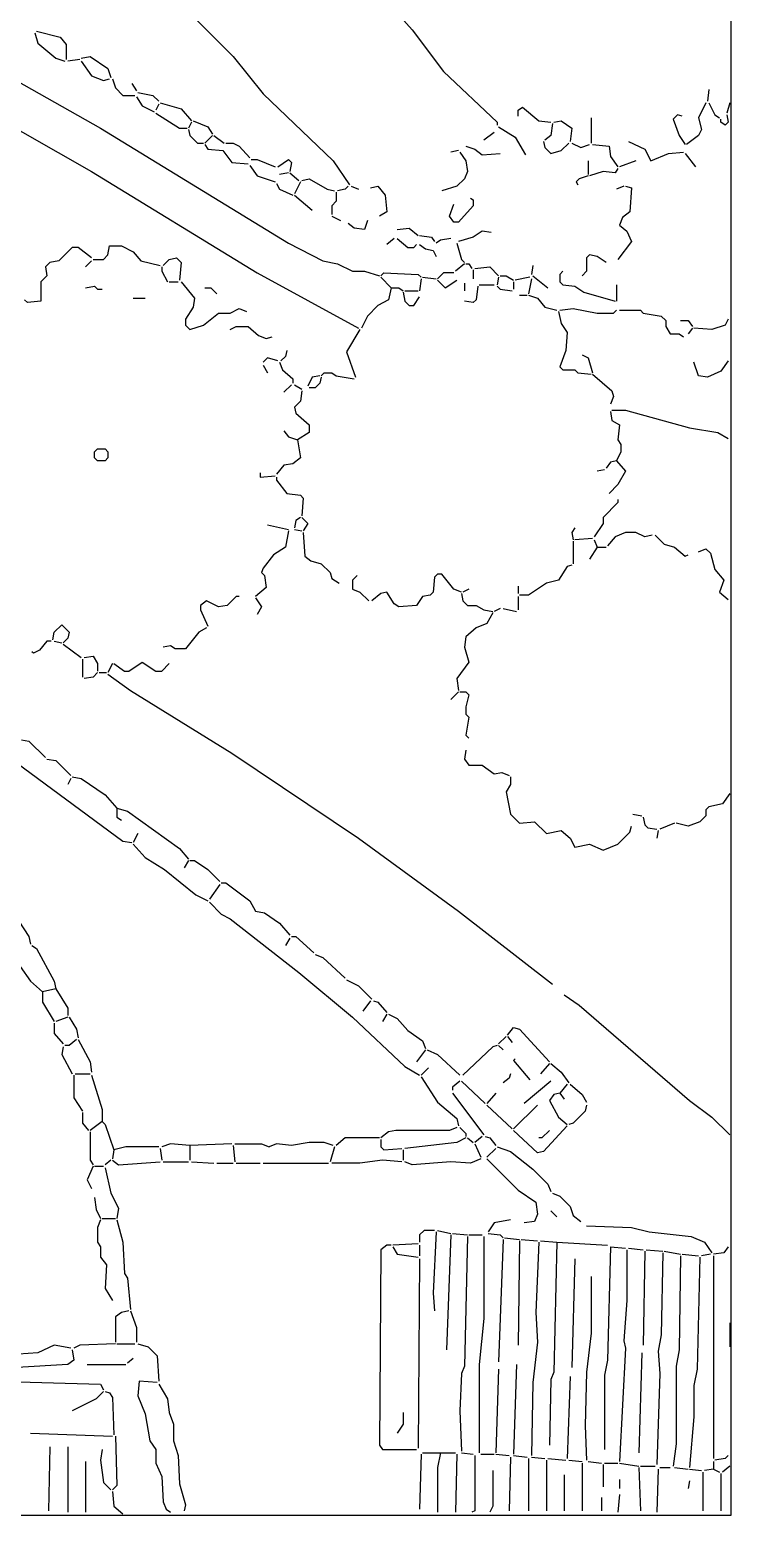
# Model space of a CAD drawing. Header units: millimetres. Extents: x 0 to 150953, y 0 to 85148.
# Drawn here: x 136776 to 150953, y 0 to 30010 of the extents above; entities that cross this region are included whole.
import ezdxf

# ---------------------------------------------------------------- set-up
doc = ezdxf.new("R2010")
doc.units = ezdxf.units.MM
doc.layers.add('ANNOTATION', color=3, linetype='Continuous')
doc.layers.add('LINEWORK', color=7, linetype='Continuous')

msp = doc.modelspace()

# ---------------------------------------------------------------- linework, layer by layer
at = {"layer": 'ANNOTATION'}
msp.add_lwpolyline([(0, 0), (150953, 0), (150953, 85148), (0, 85148)], close=True, dxfattribs=at)
at = {"layer": 'LINEWORK'}
for points in [[(138117, 36488), (138328, 36337), (138931, 35493), (139383, 34981), (141552, 32812), (143059, 31486), (143993, 30582), (144505, 30010), (145138, 29166), (146222, 28142), (146222, 28081)], [(136972, 33023), (137123, 32812), (138057, 32089), (139955, 30401), (140889, 29467), (141492, 28714), (142908, 27358), (143239, 26876)], [(128807, 32420), (128867, 32360), (130072, 31938), (130193, 31938), (130253, 31878), (130434, 31848), (132182, 31125), (132272, 31125), (133387, 30582), (133477, 30582), (133959, 30311), (134050, 30311), (134140, 30221), (134502, 30040), (134592, 30040), (135014, 29769), (135104, 29769), (138208, 28021), (142004, 25701), (142697, 25340), (142998, 25279), (143300, 25129), (143541, 25129), (143842, 25038)], [(136882, 29949), (136942, 29739), (137304, 29437), (137484, 29377)], [(136912, 29980), (137394, 29859), (137515, 29708), (137515, 29407)], [(137816, 29437), (137997, 29467), (138358, 29226), (138418, 29046)], [(137786, 29407), (137545, 29377)], [(137816, 29377), (138027, 29076), (138268, 28985), (138388, 29015)], [(138449, 29015), (138509, 28835), (138660, 28684), (138901, 28684)], [(138840, 28925), (138931, 28774)], [(138931, 28654), (139051, 28473), (139292, 28353)], [(138961, 28744), (139262, 28684), (139383, 28563)], [(139413, 28533), (139835, 28413), (140046, 28172)], [(150440, 28533), (150290, 28232), (150350, 27991), (150290, 27871), (150049, 27690)], [(150501, 28805), (150471, 28563)], [(150501, 28533), (150621, 28292), (150712, 28232)], [(150923, 28533), (150862, 28322)], [(135948, 28322), (138027, 27147), (141371, 25099), (143420, 23984)], [(139383, 28503), (139322, 28383)], [(139322, 28322), (139804, 28021), (139955, 28021)], [(146644, 28262), (146644, 28383), (146734, 28443), (147066, 28172), (147307, 28142)], [(148120, 28232), (148120, 27720)], [(149958, 28262), (149868, 28292), (149778, 28202), (149898, 27871), (150019, 27690)], [(150862, 28292), (150892, 28142), (150832, 28081), (150742, 28142), (150742, 28202)], [(140046, 28142), (139985, 28021)], [(139985, 27991), (140015, 27871), (140166, 27720), (140287, 27720)], [(140076, 28172), (140377, 28051), (140467, 27901)], [(146162, 27931), (145951, 27780)], [(146252, 28051), (146584, 27840), (146795, 27479)], [(147337, 28112), (147307, 27871), (147186, 27780)], [(147367, 28142), (147518, 28172), (147729, 28021), (147699, 27750)], [(140467, 27871), (140317, 27720)], [(140317, 27690), (140377, 27599), (140678, 27569)], [(140497, 27871), (140708, 27720)], [(140739, 27720), (140889, 27720), (141010, 27660), (141221, 27419)], [(145589, 27660), (145770, 27599), (145921, 27479), (146282, 27509)], [(147156, 27750), (147186, 27629), (147307, 27509), (147518, 27569), (147668, 27720)], [(147729, 27720), (147910, 27629), (148090, 27690)], [(148151, 27690), (148482, 27660), (148512, 27449), (148663, 27238)], [(148874, 27750), (149205, 27599), (149326, 27358), (149687, 27509), (149989, 27539)], [(140678, 27569), (140859, 27328), (141190, 27298)], [(141251, 27388), (141371, 27388), (141733, 27238)], [(141793, 27238), (142004, 27388), (142064, 27328), (142034, 27147)], [(145469, 27539), (145589, 27358), (145620, 27147), (145559, 26997), (145409, 26846), (145107, 26756)], [(145439, 27569), (145288, 27539)], [(148060, 27358), (148060, 27087)], [(149024, 27358), (148693, 27238)], [(150019, 27509), (150230, 27238)], [(141221, 27268), (141371, 27057), (141733, 26936)], [(142004, 27117), (141823, 27087)], [(142034, 27117), (142215, 26967)], [(148060, 27057), (147879, 26997), (147819, 26936), (147849, 26876)], [(148663, 27208), (148603, 27117), (148361, 27147), (148090, 27057)], [(141763, 26906), (141823, 26786), (142094, 26665)], [(142245, 26936), (142124, 26695)], [(142275, 26967), (142426, 26997), (142787, 26786), (142938, 26756)], [(142968, 26726), (142968, 26545), (142878, 26454), (142878, 26274)], [(143209, 26846), (143149, 26786), (142998, 26756)], [(143269, 26846), (143420, 26786)], [(143661, 26816), (143812, 26846), (143962, 26665), (143993, 26334), (143842, 26243)], [(148783, 26846), (148633, 26786)], [(148813, 26846), (148934, 26816), (148904, 26334), (148753, 26213), (148693, 26063), (148844, 25942), (148934, 25731), (148663, 25370)], [(142124, 26665), (142486, 26364)], [(145680, 26605), (145740, 26575), (145740, 26454), (145439, 26123), (145348, 26123), (145258, 26243), (145348, 26485)], [(142878, 26243), (143059, 26153)], [(143601, 26153), (143541, 25972), (143330, 26002), (143209, 26093)], [(144203, 25972), (144445, 26002), (144625, 25852)], [(144655, 25852), (144896, 25822), (144957, 25731)], [(146102, 25912), (145921, 25942), (145740, 25822), (145439, 25731)], [(138027, 25400), (137756, 25611), (137635, 25611), (137364, 25340), (137183, 25309), (137093, 25219), (137123, 25038), (137002, 24918), (137002, 24526), (136731, 24496), (136671, 24556)], [(138057, 25370), (138268, 25370), (138358, 25460), (138388, 25641), (138629, 25641), (138870, 25520), (139021, 25340), (139413, 25249)], [(144143, 25792), (143993, 25671)], [(144203, 25792), (144414, 25611), (144535, 25611), (144595, 25671)], [(144655, 25671), (144776, 25581), (144927, 25550)], [(144927, 25550), (144987, 25430)], [(145288, 25792), (145077, 25761), (144987, 25701)], [(145409, 25701), (145499, 25370), (145559, 25309)], [(138027, 25340), (137906, 25219)], [(139443, 25219), (139443, 25129), (139563, 24918)], [(139473, 25249), (139594, 25370), (139744, 25400), (139835, 25309), (139804, 24948)], [(145559, 25279), (145379, 25129)], [(145589, 25279), (145650, 25279), (145710, 25189)], [(145770, 25189), (146072, 25219), (146252, 25038)], [(146945, 25249), (146915, 25068)], [(148422, 25309), (148241, 25430), (148090, 25460), (148030, 25400), (148030, 25129), (147940, 25038)], [(139594, 24918), (139774, 24918)], [(139835, 24918), (140106, 24586), (140076, 24406), (139925, 24164), (139925, 24044), (140015, 23954), (140287, 24044), (140588, 24285), (140829, 24285), (141010, 24375), (141160, 24315)], [(143872, 25038), (143932, 25099), (144625, 25068), (144686, 25008)], [(143872, 25008), (144083, 24797)], [(144686, 24978), (144655, 24737)], [(144716, 25008), (144987, 24978)], [(145348, 25099), (145138, 25099), (145017, 24978)], [(145017, 24948), (145168, 24797), (145409, 24948)], [(145740, 25159), (145740, 24978)], [(146252, 25008), (146222, 24857)], [(146282, 25038), (146403, 25038), (146554, 24948)], [(146554, 24918), (146554, 24767)], [(146885, 25008), (146584, 24948)], [(146915, 24978), (146855, 24677)], [(146945, 25038), (147247, 24797)], [(147548, 25129), (147488, 25068), (147488, 24918), (147548, 24857), (147789, 24827), (147970, 24707), (148603, 24526)], [(137906, 24797), (138087, 24827), (138147, 24767), (138238, 24767)], [(140317, 24797), (140437, 24797), (140558, 24677)], [(144083, 24797), (144023, 24556), (143812, 24436), (143601, 24225), (143480, 23984)], [(144083, 24797), (144234, 24797), (144324, 24737)], [(144324, 24707), (144354, 24526), (144445, 24436), (144535, 24436), (144655, 24616)], [(144354, 24737), (144625, 24737)], [(145559, 24888), (145559, 24737)], [(145831, 24827), (145800, 24556), (145740, 24496), (145559, 24526)], [(145861, 24857), (146162, 24857)], [(146222, 24827), (146282, 24767), (146524, 24737)], [(146674, 24647), (146825, 24647)], [(146855, 24647), (147036, 24586), (147186, 24406), (147427, 24345)], [(148633, 24857), (148633, 24526)], [(138870, 24586), (139111, 24586)], [(147458, 24315), (147518, 24074), (147638, 23893), (147608, 23532), (147488, 23200), (147548, 23140), (147789, 23140), (147849, 23080), (148120, 23050)], [(147488, 24345), (147759, 24375), (148241, 24285), (148572, 24285), (148633, 24345)], [(148693, 24345), (149115, 24345), (149175, 24285), (149537, 24225), (149627, 24134), (149627, 24014), (149717, 23863), (149898, 23863), (149989, 23803)], [(140829, 23954), (140949, 24014), (141190, 24014), (141401, 23833), (141552, 23773), (141673, 23803)], [(149928, 24134), (150079, 24134), (150169, 24014)], [(150832, 24044), (150561, 23954), (150199, 23984)], [(150892, 24164), (150832, 24044)], [(143450, 23954), (143179, 23502), (143360, 22989)], [(150169, 23984), (150079, 23863)], [(141974, 23532), (141944, 23411), (141853, 23321)], [(147940, 23441), (148060, 23381), (148151, 23080)], [(141793, 23321), (141582, 23381), (141492, 23291)], [(141492, 23230), (141582, 23080)], [(141823, 23291), (141883, 23140), (142094, 22959), (142094, 22869)], [(150892, 23321), (150742, 23110), (150471, 22989), (150290, 23020), (150199, 23291)], [(142064, 22839), (141914, 22688)], [(142124, 22839), (142275, 22748)], [(142637, 23020), (142486, 22989), (142396, 22809)], [(142667, 22989), (142637, 22869), (142546, 22778), (142426, 22778)], [(142667, 23020), (142727, 23080), (142878, 23080), (142968, 23020), (143330, 22959)], [(148151, 23050), (148542, 22718), (148572, 22598), (148512, 22447)], [(142275, 22718), (142245, 22507), (142124, 22387)], [(142124, 22387), (142155, 22266), (142426, 22025), (142426, 21875), (142185, 21724)], [(148512, 22296), (148542, 22116), (148693, 22025), (148663, 21724), (148723, 21634), (148723, 21483), (148633, 21302)], [(148542, 22327), (148813, 22327), (150109, 21965), (150681, 21875), (150892, 21754)], [(142185, 21724), (142245, 21362), (142094, 21242), (141914, 21212), (141763, 21031)], [(141914, 21905), (142004, 21784), (142185, 21724)], [(141431, 21061), (141431, 20971), (141733, 21001)], [(148392, 21121), (148241, 21091)], [(148633, 21302), (148512, 21272), (148422, 21151)], [(148633, 21302), (148813, 21091), (148663, 20820), (148482, 20639)], [(141763, 20971), (141763, 20910), (141974, 20639), (142245, 20609), (142305, 20549), (142275, 20187)], [(148663, 20519), (148663, 20458), (148361, 20157), (148361, 20037), (148181, 19765)], [(142245, 20157), (142155, 20097), (142124, 19946)], [(142275, 20157), (142396, 20037), (142305, 19886)], [(142004, 19886), (141944, 19555), (141703, 19404), (141492, 19133), (141462, 19042), (141522, 18982), (141552, 18741), (141341, 18560)], [(141582, 20006), (142004, 19916)], [(142124, 19916), (142275, 19886)], [(142305, 19856), (142335, 19374), (142456, 19283), (142667, 19223), (142848, 19042), (142878, 18922), (143028, 18831)], [(147789, 19946), (147729, 19856), (147759, 19705)], [(149205, 19765), (149024, 19856), (148813, 19856), (148603, 19765), (148452, 19585)], [(147759, 19675), (147759, 19223)], [(148151, 19735), (147789, 19705)], [(148241, 19555), (148090, 19314)], [(148181, 19705), (148241, 19555)], [(148241, 19555), (148422, 19555)], [(149356, 19796), (149205, 19765)], [(149416, 19796), (149597, 19615), (149808, 19555), (150019, 19374), (150079, 19404)], [(150290, 19464), (150440, 19524), (150531, 19434), (150621, 19103), (150802, 18892), (150712, 18651), (150892, 18500)], [(143390, 18982), (143300, 18892), (143300, 18711), (143450, 18651), (143631, 18470)], [(145499, 18651), (145348, 18711), (145107, 19012), (145017, 19012), (144957, 18952), (144927, 18651), (144866, 18590), (144716, 18560), (144595, 18379), (144234, 18349), (144143, 18410), (143993, 18651), (143872, 18621), (143691, 18470)], [(147729, 19193), (147638, 19163), (147458, 18892), (147217, 18831), (146855, 18590), (146674, 18590)], [(145499, 18621), (145529, 18470), (145620, 18379), (145800, 18379), (145951, 18289), (146132, 18259)], [(145650, 18711), (145529, 18651)], [(146644, 18771), (146644, 18621)], [(141010, 18560), (140949, 18560), (140769, 18379), (140588, 18349), (140347, 18470), (140226, 18379), (140226, 18289), (140377, 17958)], [(141341, 18530), (141462, 18349), (141371, 18199)], [(146282, 18319), (146162, 18259)], [(146343, 18319), (146614, 18259)], [(146644, 18560), (146644, 18289)], [(146132, 18229), (146011, 18018), (145800, 17928), (145589, 17747), (145559, 17536), (145650, 17235), (145409, 16903), (145439, 16662)], [(137243, 17686), (137274, 17837), (137424, 17988), (137575, 17837), (137545, 17717), (137454, 17626)], [(140347, 17928), (140196, 17837), (139925, 17506), (139714, 17506), (139624, 17566), (139473, 17536)], [(137213, 17656), (137123, 17656), (136972, 17476), (136852, 17415), (136822, 17445)], [(137274, 17656), (137424, 17626)], [(137454, 17596), (137816, 17325)], [(137846, 17295), (137846, 16933)], [(137876, 17325), (138057, 17355), (138147, 17204), (138147, 17054)], [(138449, 17204), (138358, 17024)], [(138479, 17204), (138690, 17054), (138780, 17054), (139051, 17235), (139322, 17054), (139443, 17054), (139594, 17204)], [(138147, 17024), (138057, 16933), (137876, 16903)], [(138177, 17024), (138328, 17024)], [(138358, 16993), (138810, 16662), (140859, 15397), (143420, 13679), (145439, 12203), (147337, 10726)], [(145439, 16632), (145288, 16481)], [(145469, 16632), (145589, 16632), (145650, 16572), (145589, 16331), (145589, 16180), (145650, 16120), (145589, 15758), (145650, 15698)], [(136611, 15668), (136761, 15638), (137093, 15306)], [(136249, 15487), (136370, 15306), (138660, 13619), (138840, 13589)], [(145589, 15457), (145559, 15276), (145650, 15156), (145921, 15156), (146162, 14975), (146313, 15005), (146463, 14945)], [(137123, 15276), (137304, 15246), (137605, 14945)], [(137605, 14884), (137545, 14764)], [(137635, 14914), (137816, 14884), (138298, 14553), (138539, 14282)], [(146493, 14914), (146493, 14764), (146403, 14613), (146493, 14161), (146674, 13980), (146975, 14011), (147217, 13770), (147518, 13830), (147699, 13679), (147789, 13498), (148090, 13559), (148361, 13438), (148663, 13559), (148904, 13800), (148934, 13920)], [(150923, 14583), (150772, 14372), (150501, 14312), (150440, 14252), (150440, 14131), (150320, 14011), (150079, 13920), (149838, 13980)], [(138539, 14282), (138750, 14221), (139804, 13468), (139985, 13257)], [(138539, 14282), (138539, 14101), (138629, 14041)], [(148964, 14161), (149145, 14131)], [(149175, 14101), (149205, 13950), (149265, 13890), (149446, 13860)], [(149476, 13830), (149446, 13679)], [(149808, 13980), (149506, 13860)], [(138961, 13770), (138870, 13589)], [(138870, 13559), (139111, 13287), (139503, 13046), (140136, 12534), (140377, 12414)], [(139985, 13227), (139895, 13077)], [(140015, 13227), (140106, 13227), (140377, 13046), (140618, 12805)], [(140618, 12745), (140407, 12444)], [(140648, 12775), (140739, 12775), (141221, 12414), (141341, 12203), (141522, 12173), (141823, 11962), (142034, 11721)], [(136189, 12444), (136370, 12293), (136761, 11691), (136791, 11540)], [(140407, 12384), (140648, 12142), (140829, 12052), (142215, 10967), (143300, 10064), (144354, 9069), (144655, 8888)], [(136822, 11510), (136912, 11450), (137274, 10787), (137304, 10636)], [(142034, 11660), (141944, 11510)], [(142064, 11691), (142155, 11691), (142516, 11359)], [(136520, 11359), (136581, 11088), (136791, 10787), (137032, 10576)], [(142546, 11329), (142697, 11269), (143149, 10847)], [(143179, 10817), (143420, 10696), (143691, 10425)], [(137304, 10636), (137032, 10576)], [(137032, 10576), (137032, 10365), (137274, 9973)], [(137304, 10636), (137545, 10244), (137545, 10094)], [(147578, 10515), (147879, 10305), (150109, 8376), (150561, 8045), (150923, 7683)], [(143661, 10395), (143510, 10184)], [(143721, 10395), (143812, 10365), (143993, 10154)], [(137274, 9943), (137274, 9732), (137454, 9521)], [(137545, 10064), (137304, 9973)], [(137575, 10064), (137725, 9822), (137756, 9642)], [(143993, 10124), (143902, 9973)], [(144023, 10124), (144203, 10033), (144414, 9792), (144716, 9581), (144776, 9431)], [(137725, 9612), (137575, 9491), (137484, 9491)], [(137756, 9612), (137997, 9160), (138027, 8949)], [(146403, 9672), (146252, 9521)], [(146433, 9702), (146554, 9853), (146674, 9822), (147277, 9160)], [(146433, 9672), (146524, 9551)], [(137454, 9461), (137424, 9310), (137635, 8919)], [(144776, 9401), (144595, 9160)], [(144806, 9401), (145017, 9310), (145469, 8888)], [(146222, 9491), (146132, 9461), (145529, 8888)], [(146252, 9491), (146343, 9401)], [(144836, 9039), (144686, 8888)], [(146584, 9220), (146554, 9190), (146885, 8798)], [(147277, 9129), (147096, 8919)], [(147307, 9129), (147518, 8949), (147668, 8738)], [(137665, 8888), (137665, 8436), (137846, 8165)], [(137695, 8919), (137997, 8919)], [(138027, 8888), (138238, 8195), (138238, 7954)], [(144686, 8858), (145017, 8346), (145409, 8015), (145439, 7864)], [(145469, 8768), (145318, 8647), (145318, 8587)], [(145499, 8768), (145981, 8316)], [(146493, 8919), (146463, 8828), (146343, 8738)], [(147307, 8768), (146765, 8316)], [(147638, 8708), (147488, 8527)], [(147699, 8708), (147940, 8497), (148030, 8346)], [(145318, 8527), (145951, 7683)], [(146192, 8527), (146011, 8316)], [(147488, 8527), (147367, 8497), (147277, 8376), (147458, 8045), (147638, 7894)], [(147488, 8527), (147578, 8406)], [(137846, 8135), (137846, 7924), (137967, 7774)], [(146011, 8286), (146524, 7804)], [(147036, 8286), (146554, 7804)], [(148030, 8286), (148000, 8165), (147759, 7924), (147668, 7894)], [(138238, 7954), (137997, 7774)], [(138238, 7954), (138298, 7894), (138479, 7382)], [(145409, 7834), (145258, 7774), (144173, 7774), (144023, 7743), (143872, 7623)], [(145469, 7834), (145589, 7713), (145589, 7653)], [(147638, 7864), (147156, 7352), (147036, 7322), (146554, 7774)], [(137997, 7743), (137997, 7171), (138057, 7081)], [(140015, 7472), (139624, 7502), (139443, 7442)], [(140859, 7502), (140015, 7472)], [(140919, 7502), (141462, 7502), (141612, 7442)], [(142908, 7472), (142727, 7533), (142426, 7533), (142064, 7472), (141763, 7502), (141612, 7442)], [(143842, 7623), (143149, 7623), (142968, 7472)], [(143872, 7593), (143872, 7442), (143932, 7382), (144294, 7412)], [(145589, 7623), (145409, 7533), (144354, 7412)], [(145620, 7623), (145740, 7533)], [(145921, 7653), (145770, 7533)], [(145770, 7502), (145891, 7231)], [(145981, 7653), (146072, 7623), (146192, 7472)], [(147277, 7774), (147126, 7623), (147066, 7623)], [(138479, 7382), (138449, 7201)], [(139383, 7442), (138720, 7442), (138479, 7382)], [(139413, 7412), (139443, 7171)], [(140015, 7472), (140015, 7171)], [(140889, 7472), (140919, 7141)], [(142938, 7442), (142848, 7141)], [(144324, 7382), (144324, 7171)], [(146192, 7412), (146011, 7231)], [(146222, 7442), (146493, 7352), (146945, 6990), (147247, 6689), (147307, 6538)], [(138057, 7050), (137936, 6779), (138027, 6599)], [(138087, 7050), (138268, 7050)], [(138418, 7171), (138298, 7081)], [(138298, 7020), (138418, 6508), (138569, 6207), (138539, 5996)], [(138449, 7171), (138569, 7081), (139413, 7141)], [(139473, 7141), (139985, 7141)], [(140046, 7141), (140497, 7111)], [(140558, 7111), (140889, 7111)], [(140949, 7111), (141431, 7111)], [(141492, 7111), (142817, 7111)], [(144294, 7141), (143902, 7171), (143450, 7111), (142878, 7111)], [(145891, 7201), (145680, 7111), (145288, 7141), (144505, 7081), (144354, 7141)], [(146011, 7201), (146644, 6568), (147006, 6327), (147036, 6086), (146975, 5936), (146765, 5906)], [(138087, 6418), (138117, 6177), (138208, 5996)], [(147337, 6508), (147488, 6448), (147699, 6237), (147759, 6056), (147910, 5936)], [(147307, 6147), (147427, 6026)], [(138208, 5966), (138147, 5815), (138147, 5514), (138208, 5423), (138208, 5213), (138328, 5062), (138298, 4580), (138449, 4339)], [(138238, 5996), (138509, 5996)], [(138539, 5966), (138660, 5514), (138690, 4881), (138750, 4791), (138810, 4158)], [(144957, 5755), (144746, 5755), (144655, 5664), (144655, 5514)], [(144987, 5725), (144927, 4489), (144957, 4128)], [(145017, 5755), (145288, 5695)], [(146493, 5966), (146162, 5906), (146041, 5725)], [(148030, 5845), (148934, 5815), (149295, 5725), (150139, 5634), (150410, 5514), (150561, 5303)], [(144083, 5454), (143993, 5454), (143872, 5363), (143842, 1416), (143902, 1326), (144595, 1326)], [(144625, 5484), (144113, 5454)], [(144113, 5423), (144203, 5273), (144625, 5213)], [(144655, 5454), (144655, 5243)], [(145288, 5664), (145198, 3344)], [(145318, 5695), (145620, 5664)], [(145620, 5634), (145559, 3013), (145499, 2862), (145469, 2109), (145499, 1296)], [(145650, 5664), (145921, 5664)], [(145951, 5634), (145951, 3977), (145861, 3043), (145861, 1265)], [(146041, 5695), (146282, 5664), (146343, 5604)], [(146343, 5574), (146252, 3103)], [(146373, 5604), (146674, 5574)], [(146674, 5544), (146644, 3435)], [(146704, 5574), (147036, 5544)], [(147066, 5514), (147006, 4098), (147036, 3495), (146945, 2682), (146915, 1205)], [(147096, 5544), (147427, 5514)], [(147427, 5514), (147367, 2893), (147307, 2742), (147277, 1416)], [(147427, 5514), (148452, 5454)], [(148512, 5423), (148452, 3134), (148392, 2832), (148392, 1326)], [(148512, 5423), (148813, 5393)], [(150892, 5423), (150802, 5303), (150591, 5273)], [(144655, 5182), (144625, 1356)], [(147789, 5182), (147729, 2983)], [(148844, 5363), (148844, 4339), (148783, 3525), (148813, 3375), (148693, 1085)], [(148874, 5393), (149175, 5363)], [(149205, 5333), (149175, 3435)], [(149235, 5363), (149567, 5333)], [(149567, 5303), (149537, 3646), (149476, 3314), (149506, 2862), (149446, 1024)], [(149597, 5333), (149928, 5273)], [(149928, 5243), (149898, 3344), (149838, 3013), (149838, 1446), (149778, 994)], [(149958, 5273), (150290, 5243)], [(150320, 5213), (150260, 2953), (150199, 2621), (150199, 1989), (150109, 964)], [(150531, 5273), (150350, 5243)], [(150591, 5243), (150591, 1145)], [(148120, 4821), (148120, 3676), (148030, 2893), (148000, 1808), (148030, 1115)], [(138780, 4128), (138629, 4098), (138509, 4007), (138509, 3495)], [(138810, 4128), (138931, 3796), (138931, 3495)], [(150923, 3887), (150923, 3405)], [(137635, 3344), (137665, 3134), (137545, 3043), (136520, 2983)], [(137605, 3375), (137274, 3435), (136942, 3284), (136550, 3254)], [(138509, 3465), (137786, 3435), (137665, 3375)], [(138539, 3465), (138901, 3465)], [(138961, 3465), (139172, 3405), (139353, 3224), (139383, 2712)], [(137936, 3043), (138720, 3043)], [(138870, 3164), (138750, 3073)], [(146614, 3043), (146554, 1235)], [(149145, 3284), (149085, 1265)], [(136068, 2712), (138208, 2651), (138268, 2531)], [(139353, 2682), (138991, 2712), (138961, 2410), (139111, 2049), (139202, 1507), (139322, 1326), (139322, 1055), (139443, 783), (139473, 271), (139533, 121), (139624, 60)], [(146252, 2953), (146192, 1265)], [(147699, 2802), (147638, 1145)], [(138268, 2501), (138117, 2350), (137635, 2109)], [(138298, 2501), (138388, 2471), (138449, 2380), (138479, 1627)], [(139383, 2651), (139563, 2350), (139594, 2079), (139684, 1838), (139684, 1507), (139774, 1205), (139804, 633), (139925, 211), (139895, 90)], [(144324, 2079), (144324, 1838), (144203, 1657)], [(136791, 1657), (138449, 1597)], [(138509, 1597), (138539, 603), (138449, 512)], [(137183, 1386), (137153, 90)], [(137545, 1386), (137545, 60)], [(138238, 1326), (138208, 1115), (138268, 663), (138418, 512)], [(144686, 1235), (144655, 121)], [(144716, 1265), (145077, 1265)], [(145077, 1265), (145017, 964), (145017, 60)], [(145077, 1265), (145379, 1265)], [(145409, 1235), (145379, 60)], [(145499, 1265), (145740, 1235)], [(145770, 1205), (145770, 90), (145710, 60)], [(145891, 1235), (146162, 1235)], [(146192, 1235), (146463, 1205)], [(146554, 1205), (146825, 1175)], [(150892, 1205), (150832, 1145), (150621, 1115)], [(137906, 1085), (137906, 60)], [(146132, 904), (146132, 181), (146072, 60)], [(146493, 1175), (146463, 90)], [(146855, 1145), (146855, 90)], [(146915, 1175), (147186, 1145)], [(147217, 1115), (147217, 90)], [(147247, 1145), (147608, 1115)], [(147668, 1115), (147940, 1085)], [(147940, 1055), (147940, 90)], [(148060, 1085), (148331, 1055)], [(148361, 1024), (148361, 572)], [(148392, 1055), (148663, 1055)], [(148693, 1055), (149085, 994)], [(149085, 964), (149115, 90)], [(149115, 994), (149416, 994)], [(149476, 934), (149446, 60)], [(149506, 964), (149717, 964)], [(149808, 964), (150079, 934)], [(150109, 934), (150350, 904)], [(150591, 934), (150410, 904)], [(150591, 1085), (150591, 934)], [(150591, 934), (150712, 874)], [(150923, 994), (150772, 874)], [(147578, 814), (147578, 90)], [(148693, 723), (148693, 542)], [(150109, 693), (150079, 542)], [(150380, 874), (150380, 90)], [(150742, 844), (150742, 90)], [(138449, 482), (138479, 181), (138660, 30)], [(148331, 362), (148331, 90)], [(148693, 422), (148663, 60)]]:
    msp.add_lwpolyline(points, dxfattribs=at)
msp.add_lwpolyline([(138147, 21543), (138298, 21543), (138358, 21483), (138358, 21362), (138298, 21302), (138147, 21302), (138087, 21362), (138087, 21483)], close=True, dxfattribs=at)

doc.saveas('drawing.dxf')
